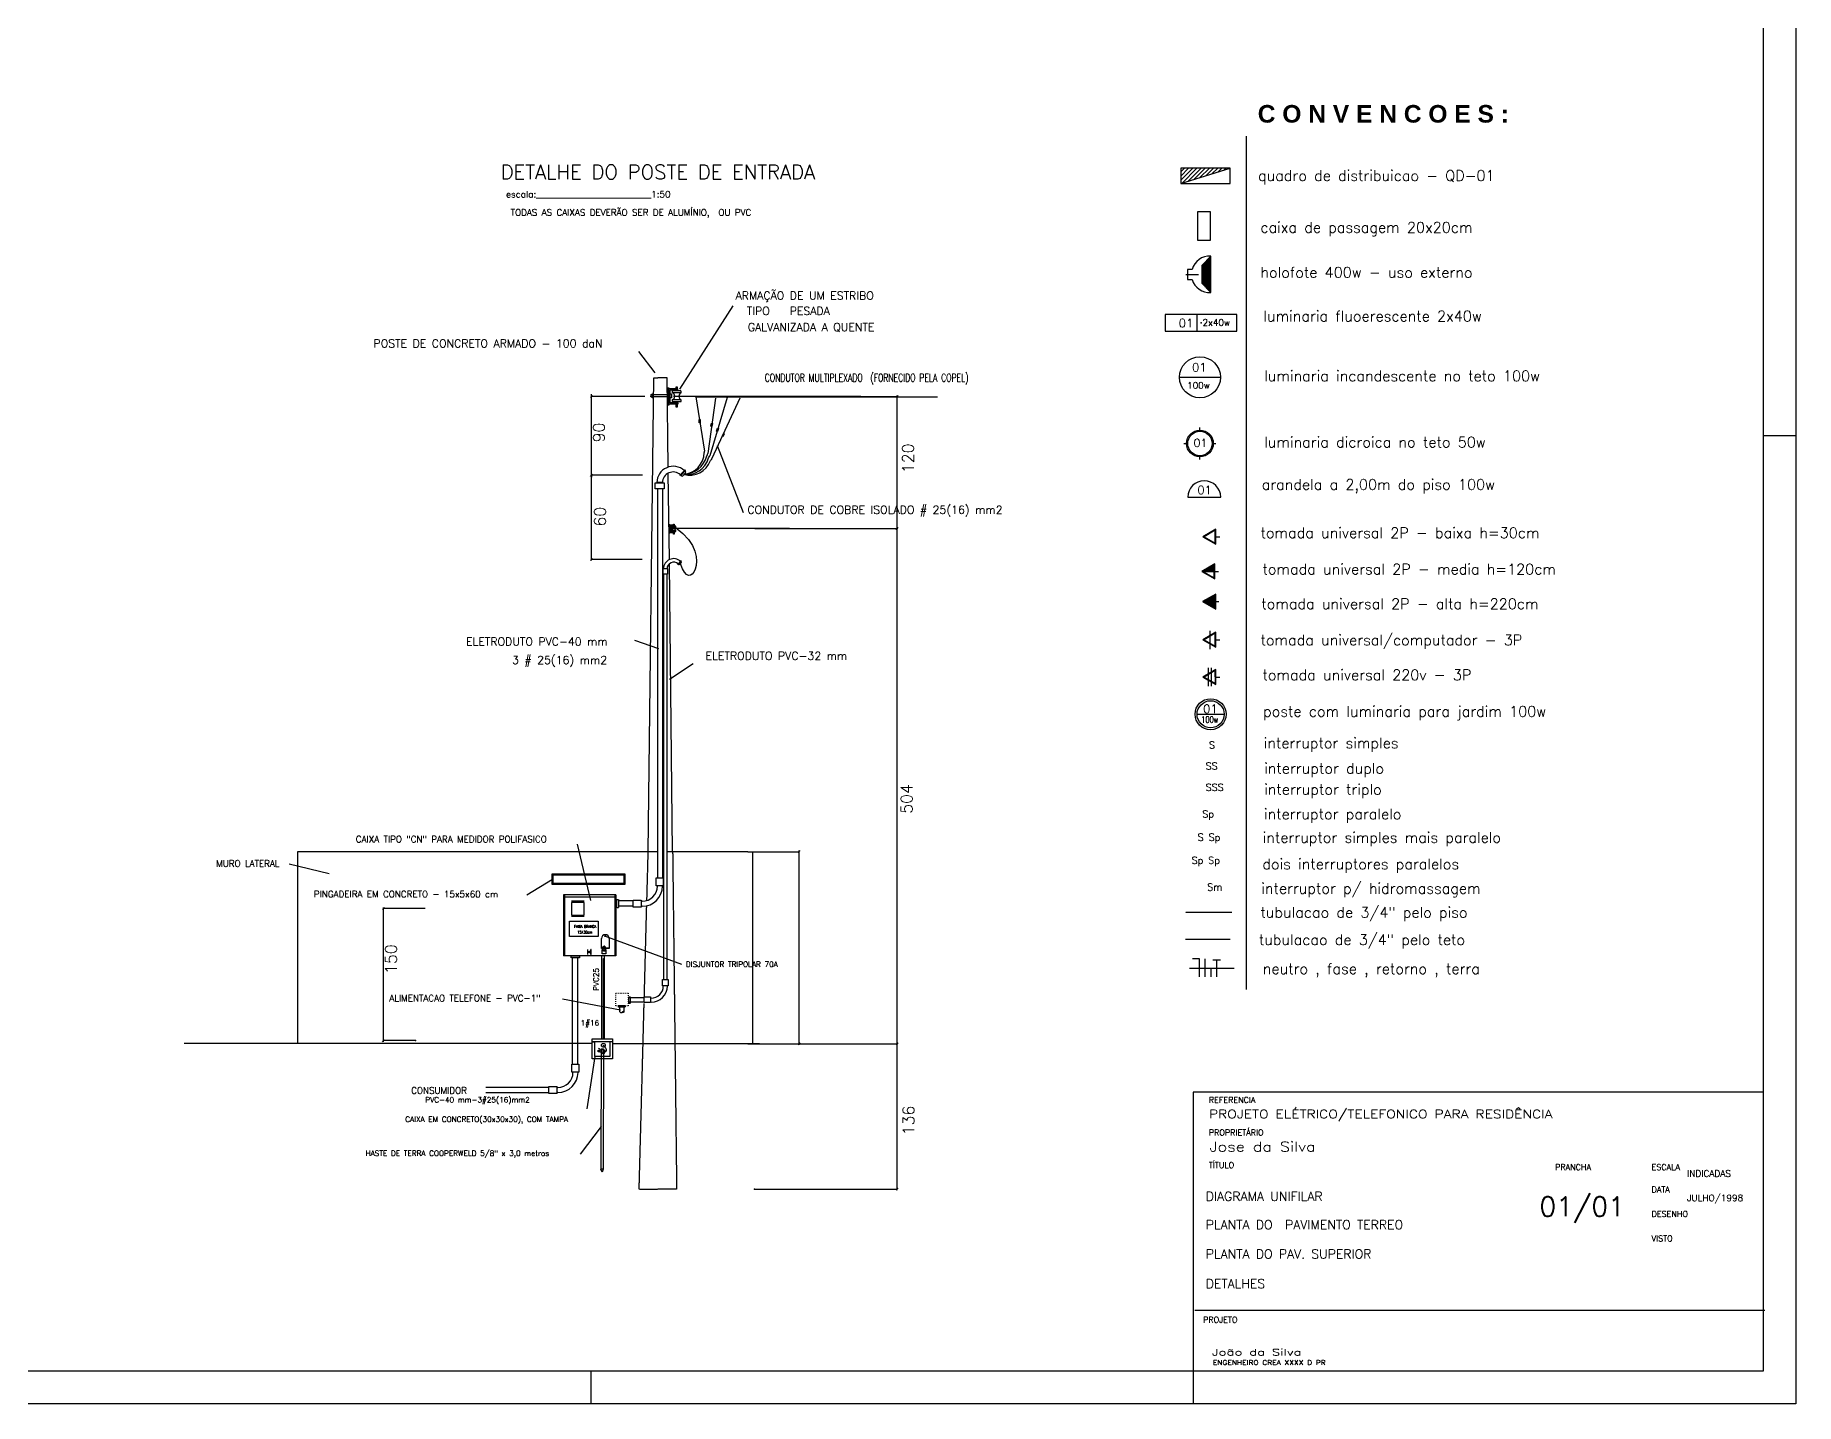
# Model space of a CAD drawing. Extents: x -435 to 5505, y -2177 to 2023.
# Drawn here: x 2802 to 5505, y -2177 to -77 of the extents above; entities that cross this region are included whole.
import ezdxf
from ezdxf.enums import TextEntityAlignment as Align

# ---------------------------------------------------------------- set-up
doc = ezdxf.new("R2010")
doc.units = 0
doc.header["$MEASUREMENT"] = 0
for name, pattern in [('HIDDEN', [0.375, 0.25, -0.125]), ('PONT', [2, 1, -1]), ('PONTIL', [3, 1, -2])]:
    doc.linetypes.add(name, pattern=pattern)
doc.layers.get('0').update_dxf_attribs({"linetype": 'CONTINUOUS'})
doc.layers.get('DEFPOINTS').update_dxf_attribs({"linetype": 'CONTINUOUS'})
for name, color, linetype in [('025', 2, 'CONTINUOUS'), ('05', 5, 'CONTINUOUS'), ('100', 6, 'CONTINUOUS'), ('COTAS', 1, 'CONTINUOUS'), ('ELETRI', 5, 'CONTINUOUS'), ('ELETRIN', 5, 'HIDDEN'), ('ELETRON', 5, 'CONTINUOUS'), ('INSTEL', 5, 'CONTINUOUS'), ('TEXTOS', 2, 'CONTINUOUS')]:
    doc.layers.add(name, color=color, linetype=linetype)
doc.styles.add('ROMANS', font='romans')
doc.styles.add('SANSSERIFBOLD', font='sasb____.pfb', dxfattribs={"height": 10})
doc.styles.get("Standard").update_dxf_attribs({"font": 'romans.shx', "height": 8})

msp = doc.modelspace()

# ---------------------------------------------------------------- linework, layer by layer
for p, q in [((4661.8, -1540.9), (4661.8, -231.3)), ((3818.6, -631), (3782.1, -631)), ((3816.3, -631.2), (3829.4, -714.6)), ((3846.4, -633.3), (3834.7, -718.4)), ((3864.2, -632.3), (3837.6, -722)), ((3883.6, -633.3), (3841, -726.1)), ((3821.2, -666.3), (3822.6, -666.3)), ((3821.2, -671.2), (3821.2, -666.3)), ((3822.6, -671.2), (3821.2, -671.2)), ((3821.4, -666.3), (3822.9, -666.3)), ((3821.4, -671.2), (3821.4, -666.3)), ((3822.9, -671.2), (3821.4, -671.2)), ((3822.6, -666.3), (3822.6, -671.2)), ((3822.9, -666.3), (3822.9, -671.2)), ((3839.3, -676.6), (3840.4, -671.9)), ((3840.4, -671.9), (3841.8, -672.2)), ((3841.8, -672.2), (3840.7, -677)), ((3840.7, -677), (3839.3, -676.6)), ((3848.1, -684.3), (3849.7, -679.7)), ((3849.5, -684.8), (3848.1, -684.3)), ((3851.1, -680.1), (3849.5, -684.8)), ((3849.7, -679.7), (3851.1, -680.1)), ((3856.5, -692.2), (3858.5, -687.8)), ((3857.8, -692.8), (3856.5, -692.2)), ((3859.8, -688.4), (3857.8, -692.8)), ((3858.5, -687.8), (3859.8, -688.4)), ((3799.5, -743.6), (3792, -751.8)), ((3792.9, -752.7), (3792, -751.8)), ((3800.4, -744.5), (3792.9, -752.7)), ((3793.6, -752), (3794.3, -752.7)), ((3800.4, -748.1), (3796.2, -752.6)), ((3800.4, -744.5), (3799.5, -743.6)), ((3799.5, -745.5), (3800.3, -746.2)), ((3754, -763.6), (3767.8, -763.6)), ((3754, -772.5), (3754, -763.6)), ((3767.8, -772.5), (3754, -772.5)), ((3766.1, -763.1), (3755.6, -763.1)), ((3757.1, -772.5), (3757.1, -1369.4)), ((3764.8, -772.5), (3764.8, -1369.4)), ((3767.8, -763.6), (3767.8, -772.5)), ((3959.8, -833.5), (3780, -833.5)), ((3784.4, -831.3), (3796, -840.9)), ((3804.7, -850.4), (3810.9, -859.5)), ((3810.9, -859.5), (3814.8, -868.2)), ((3793.4, -883.3), (3788.7, -888.4)), ((3789.3, -889), (3788.7, -888.4)), ((3794, -883.8), (3789.3, -889)), ((3789.7, -888.5), (3790.2, -888.9)), ((3793.9, -886.1), (3791.3, -888.9)), ((3795.5, -895.4), (3792.5, -887.8)), ((3794, -883.8), (3793.4, -883.3)), ((3793.4, -884.5), (3793.9, -884.9)), ((3814.8, -868.2), (3816.9, -876.3)), ((3816.8, -890.3), (3815.3, -895.8)), ((3816.9, -876.3), (3817.4, -883.7)), ((3772.5, -895.4), (3765.9, -895.4)), ((3765.9, -903.6), (3765.9, -895.4)), ((3772.5, -903.6), (3765.9, -903.6)), ((3766.4, -903.6), (3766.4, -1525.3)), ((3771.9, -903.6), (3771.9, -1525.3)), ((3772.5, -895.3), (3772.5, -903.6)), ((3798.6, -900.7), (3795.5, -895.4)), ((3801.7, -904.1), (3798.6, -900.7)), ((3804.9, -905.6), (3801.7, -904.1)), ((3807.9, -905.3), (3804.9, -905.6)), ((3810.7, -903.5), (3807.9, -905.3)), ((3813.2, -900.3), (3810.7, -903.5)), ((3815.3, -895.8), (3813.2, -900.3)), ((3655, -1404.4), (3634.3, -1318)), ((3192.1, -1347.8), (3253.1, -1362.6)), ((3204.8, -1329.4), (3204.8, -1623.7)), ((3596.4, -1372.2), (3556.6, -1396.3)), ((3595.6, -1363.2), (3707.4, -1363.2)), ((3595.6, -1379.8), (3595.6, -1363.2)), ((3597.3, -1364.8), (3705.8, -1364.8)), ((3597.3, -1378.2), (3597.3, -1364.8)), ((3705.8, -1378.2), (3597.3, -1378.2)), ((3705.8, -1364.8), (3705.8, -1378.2)), ((3707.4, -1363.2), (3707.4, -1379.8)), ((3755.3, -1369.4), (3766.1, -1369.4)), ((3755.3, -1381.9), (3755.3, -1369.4)), ((3766.1, -1369.4), (3766.1, -1381.9)), ((3707.4, -1379.8), (3595.6, -1379.8)), ((3644.9, -1405.5), (3625.3, -1405.5)), ((3719.9, -1414.7), (3719.9, -1403.9)), ((3719.9, -1403.9), (3732.4, -1403.9)), ((3732.4, -1403.9), (3732.4, -1414.7)), ((3733.9, -1405.4), (3732.4, -1405.4)), ((3766.1, -1381.9), (3755.3, -1381.9)), ((3757.1, -1381.9), (3757.1, -1382.2)), ((3764.8, -1381.9), (3764.8, -1382.2)), ((3644.9, -1407.1), (3625.3, -1407.1)), ((3625.3, -1407.1), (3625.3, -1426.7)), ((3625.3, -1426.7), (3644.9, -1426.7)), ((3625.3, -1428.4), (3644.9, -1428.4)), ((3644.9, -1426.7), (3644.9, -1407.1)), ((3732.4, -1414.7), (3719.9, -1414.7)), ((3733.9, -1413.1), (3732.4, -1413.1)), ((3794.5, -1502.3), (3676.4, -1459)), ((3650.6, -1479.7), (3650.2, -1479.7)), ((3650.2, -1486.9), (3650.2, -1479.7)), ((3650.6, -1486.9), (3650.6, -1479.7)), ((3651.9, -1484), (3653.4, -1482.1)), ((3653.6, -1482.3), (3652.2, -1484.3)), ((3655.3, -1479.7), (3654.9, -1479.7)), ((3654.9, -1486.9), (3654.9, -1479.7)), ((3655.3, -1486.9), (3655.3, -1479.7)), ((3671.3, -1477.2), (3671.3, -1462.7)), ((3671.3, -1477.2), (3672.8, -1477.2)), ((3671.3, -1477.8), (3671.3, -1477.2)), ((3672.8, -1477.2), (3671.3, -1477.2)), ((3672.8, -1477.8), (3671.3, -1477.8)), ((3672.6, -1479.8), (3678, -1479.8)), ((3672.6, -1485.9), (3672.6, -1479.8)), ((3678, -1485.9), (3672.6, -1485.9)), ((3672.8, -1479.8), (3672.8, -1477)), ((3673.9, -1479.8), (3673.9, -1477)), ((3683.2, -1477.2), (3673.9, -1477.2)), ((3683.2, -1477.8), (3673.9, -1477.8)), ((3674.2, -1477.2), (3683.2, -1477.2)), ((3676.6, -1477), (3676.6, -1477.2)), ((3676.6, -1477.9), (3676.6, -1479.8)), ((3677.7, -1477), (3677.7, -1477.2)), ((3677.7, -1477.9), (3677.7, -1479.8)), ((3678, -1479.8), (3678, -1485.9)), ((3683.2, -1462.7), (3683.2, -1477.2)), ((3683.2, -1477.2), (3683.2, -1477.8)), ((3650.6, -1486.9), (3650.2, -1486.9)), ((3655.3, -1486.9), (3654.9, -1486.9)), ((3764.8, -1525.3), (3773.5, -1525.3)), ((3764.8, -1535.3), (3764.8, -1525.3)), ((3773.5, -1535.3), (3764.8, -1535.3)), ((3766.2, -1535.3), (3766.2, -1535.5)), ((3773.5, -1525.3), (3773.5, -1535.3)), ((3700.4, -1572.5), (3611.4, -1555.7)), ((3736.7, -1561), (3736.7, -1552.3)), ((3736.7, -1552.3), (3746.7, -1552.3)), ((3746.7, -1561), (3736.7, -1561)), ((3746.7, -1552.3), (3746.7, -1561)), ((3699.3, -1575.2), (3699.1, -1575.2)), ((3700, -1575.8), (3699.3, -1575.2)), ((3700.8, -1576.1), (3700, -1575.8)), ((3700.7, -1576.1), (3701.5, -1576.3)), ((3701.5, -1576.3), (3702.3, -1576.3)), ((3702.3, -1576.3), (3703, -1575.9)), ((3703, -1575.9), (3703.8, -1575.2)), ((3703.3, -1576), (3703.2, -1575.9)), ((3704.1, -1576.1), (3703.3, -1576)), ((3703.8, -1575.2), (3704.1, -1574.5)), ((3704.1, -1574.5), (3704.9, -1573.9)), ((3704.8, -1576.1), (3704.1, -1576.1)), ((3705.6, -1575.8), (3704.8, -1576.1)), ((3704.9, -1573.9), (3705.7, -1574.3)), ((3705.9, -1575.1), (3705.6, -1575.8)), ((3705.7, -1574.3), (3705.9, -1575.1)), ((3657.3, -1620.4), (3657.3, -1616.7)), ((3657.3, -1616.7), (3688.1, -1616.7)), ((3657.3, -1620.4), (3688.1, -1620.4)), ((3657.3, -1647.1), (3657.3, -1621)), ((3657.3, -1621), (3661.1, -1621)), ((3661.1, -1643.6), (3661.1, -1621)), ((3684.4, -1621), (3684.4, -1643.6)), ((3688.1, -1621), (3684.4, -1621)), ((3688.1, -1616.7), (3688.1, -1620.4)), ((3688.1, -1621), (3688.1, -1647.1)), ((3627.6, -1646.6), (3627.6, -1646.9)), ((3635.4, -1646.6), (3635.4, -1646.9)), ((3661.1, -1643.6), (3648.8, -1723.7)), ((3688.1, -1647.1), (3657.3, -1647.1)), ((3684.4, -1643.6), (3661.1, -1643.6)), ((3666.4, -1634.1), (3667.5, -1634.1)), ((3666.4, -1636.5), (3666.4, -1634.1)), ((3667.5, -1636.5), (3666.4, -1636.5)), ((3667.5, -1634.1), (3667.5, -1636.5)), ((3675.8, -1634.1), (3668.1, -1634.1)), ((3668.1, -1636.7), (3668.1, -1634.1)), ((3668.1, -1636.7), (3675.8, -1636.7)), ((3670.8, -1631.7), (3670.4, -1816.3)), ((3670.8, -1631.7), (3674.5, -1631.7)), ((3674.5, -1631.7), (3674.1, -1816.3)), ((3675.8, -1634.1), (3675.8, -1636.7)), ((3625.8, -1655.2), (3636.6, -1655.2)), ((3625.8, -1667.7), (3625.8, -1655.2)), ((3636.6, -1667.7), (3625.8, -1667.7)), ((3636.6, -1655.2), (3636.6, -1667.7)), ((3590.4, -1689.7), (3602.9, -1689.7)), ((3590.4, -1700.5), (3590.4, -1689.7)), ((3602.9, -1700.5), (3590.4, -1700.5)), ((3602.9, -1689.7), (3602.9, -1700.5)), ((3604.4, -1691.2), (3602.9, -1691.2)), ((3604.4, -1699), (3602.9, -1699)), ((3639, -1793.5), (3671.5, -1751.2)), ((3674.1, -1816.3), (3670.4, -1816.3)), ((3672.2, -1821.1), (3670.4, -1816.3)), ((3674.1, -1816.3), (3672.2, -1821.1))]:
    msp.add_line(p, q)
at = {"linetype": 'CONTINUOUS'}
for p, q in [((3791.4, -619.5), (3873.7, -491.8)), ((3753.9, -594.5), (3728.5, -562)), ((3743.1, -1329.4), (3751.6, -602.1)), ((3751.6, -602.1), (3758, -602.1)), ((3772.1, -602.1), (3758, -602.1)), ((3773.7, -739.2), (3772.1, -602.1)), ((3773, -644.1), (3773, -617.6)), ((3773, -617.6), (3774.8, -617.6)), ((3774.8, -617.6), (3774.8, -644.1)), ((3774.8, -619), (3774.8, -642.3)), ((3788.7, -619), (3774.8, -619)), ((3776.7, -640.4), (3776.7, -620.9)), ((3776.7, -620.9), (3788.7, -620.9)), ((3786.1, -616), (3787.6, -616)), ((3786.1, -619), (3786.1, -616)), ((3786.1, -622.4), (3786.1, -620.9)), ((3787.6, -616), (3787.6, -619)), ((3787.6, -620.9), (3787.6, -622.4)), ((3788.7, -620.9), (3788.7, -619)), ((3749.1, -627), (3750.8, -627)), ((3749.1, -633.1), (3749.1, -627)), ((3750.8, -633.1), (3749.1, -633.1)), ((3750.8, -627), (3750.8, -633.1)), ((3774.8, -644.1), (3773, -644.1)), ((3774.8, -642.3), (3789.1, -642.3)), ((3789.1, -640.4), (3776.7, -640.4)), ((3776.9, -627), (3778.6, -627)), ((3776.9, -633.1), (3776.9, -627)), ((3778.6, -633.1), (3776.9, -633.1)), ((3778.6, -627), (3778.6, -633.1)), ((3780.1, -622.4), (3780.1, -625)), ((3793.2, -622.4), (3780.1, -622.4)), ((3780.1, -625), (3793.6, -625)), ((3780.1, -635.9), (3780.1, -638.5)), ((3793.2, -635.9), (3780.1, -635.9)), ((3780.1, -638.5), (3793.6, -638.5)), ((3786.1, -640.4), (3786.1, -638.5)), ((3786.1, -647.2), (3786.1, -642.3)), ((3787.6, -647.2), (3786.1, -647.2)), ((3787.6, -638.5), (3787.6, -640.4)), ((3787.6, -642.3), (3787.6, -647.2)), ((3789.1, -642.3), (3789.1, -640.4)), ((3793.6, -625), (3793.6, -622.4)), ((3793.6, -638.5), (3793.6, -635.9)), ((3889.4, -809.3), (3849.7, -706.6)), ((3775.9, -881), (3773.8, -748.6)), ((3775.4, -827.4), (3776.3, -827.4)), ((3775.4, -840.6), (3775.4, -827.4)), ((3776.3, -827.4), (3776.3, -840.6)), ((3776.3, -828.1), (3776.3, -839.7)), ((3783.3, -828.1), (3776.3, -828.1)), ((3777.3, -829), (3783.3, -829)), ((3777.3, -838.8), (3777.3, -829)), ((3777.4, -832.1), (3778.2, -832.1)), ((3777.4, -835.1), (3777.4, -832.1)), ((3778.2, -835.1), (3777.4, -835.1)), ((3778.2, -832.1), (3778.2, -835.1)), ((3779, -829.8), (3779, -831.1)), ((3785.5, -829.8), (3779, -829.8)), ((3779, -831.1), (3785.7, -831.1)), ((3779, -836.5), (3779, -837.8)), ((3785.5, -836.5), (3779, -836.5)), ((3779, -837.8), (3785.7, -837.8)), ((3782, -826.6), (3782.7, -826.6)), ((3782, -828.1), (3782, -826.6)), ((3782, -829.8), (3782, -829)), ((3782, -838.8), (3782, -837.8)), ((3782.7, -826.6), (3782.7, -828.1)), ((3782.7, -829), (3782.7, -829.8)), ((3782.7, -837.8), (3782.7, -838.8)), ((3783.3, -829), (3783.3, -828.1)), ((3785.7, -831.1), (3785.7, -829.8)), ((3785.7, -837.8), (3785.7, -836.5)), ((3776.3, -840.6), (3775.4, -840.6)), ((3776.3, -839.7), (3783.5, -839.7)), ((3783.5, -838.8), (3777.3, -838.8)), ((3782, -842.2), (3782, -839.7)), ((3782.7, -842.2), (3782, -842.2)), ((3782.7, -839.7), (3782.7, -842.2)), ((3783.5, -839.7), (3783.5, -838.8)), ((3796, -840.9), (3804.7, -850.4)), ((3780.6, -1329.4), (3776, -887.3)), ((3817.4, -883.7), (3816.8, -890.3)), ((3722, -1004.7), (3758.9, -1017.8)), ((3812.1, -1040.9), (3775.6, -1065.3)), ((3757.1, -1329.4), (3204.8, -1329.4)), ((3766.4, -1329.4), (3764.8, -1329.4)), ((3896.2, -1329.4), (3771.9, -1329.4)), ((3903.7, -1623.9), (3903.7, -1329.1)), ((3693.4, -1395.8), (3613.2, -1395.8)), ((3613.2, -1395.8), (3613.2, -1489.2)), ((3693.4, -1399.1), (3613.2, -1399.1)), ((3614.8, -1395.8), (3614.8, -1489.2)), ((3691.8, -1395.8), (3691.8, -1489.2)), ((3693.4, -1395.8), (3693.4, -1489.2)), ((3693.4, -1489.2), (3613.2, -1489.2)), ((3657.3, -1623.9), (3030.7, -1623.9)), ((3914.1, -1624.2), (3688.1, -1624.2))]:
    msp.add_line(p, q, dxfattribs=at)
at = {"linetype": 'HIDDEN'}
for p, q in [((3773.1, -628.3), (3746.5, -628.3)), ((3773.1, -631.6), (3746.5, -631.6)), ((3741.1, -1404.2), (3743.1, -1329.4)), ((3780.6, -1329.4), (3784.1, -1624.2)), ((3695, -1402.6), (3697.7, -1402.6)), ((3695, -1415.3), (3695, -1402.6)), ((3697.7, -1402.6), (3697.7, -1415.3)), ((3719.2, -1404.8), (3697.7, -1404.8)), ((3697.7, -1415.3), (3695, -1415.3)), ((3719.2, -1413.1), (3697.7, -1413.1)), ((3737, -1557.6), (3740.8, -1412.3)), ((3624.7, -1492.1), (3624.7, -1489.3)), ((3624.7, -1489.3), (3637.4, -1489.3)), ((3637.4, -1492.1), (3624.7, -1492.1)), ((3626.9, -1655.2), (3626.9, -1492.1)), ((3635.2, -1655.2), (3635.2, -1492.1)), ((3637.4, -1489.3), (3637.4, -1492.1)), ((3671.7, -1616.3), (3671.7, -1490.4)), ((3673.9, -1492.7), (3673.9, -1615.8)), ((3675.8, -1616.3), (3675.8, -1490.4)), ((3697.4, -1565.5), (3707.5, -1565.5)), ((3697.4, -1567.7), (3697.4, -1565.5)), ((3707.5, -1567.7), (3697.4, -1567.7)), ((3699.1, -1565.4), (3699.1, -1575.2)), ((3705.7, -1565.4), (3705.7, -1575.5)), ((3707.5, -1565.5), (3707.5, -1567.7)), ((3735.7, -1553.7), (3712.5, -1553.7)), ((3735.7, -1560.3), (3712.5, -1560.3)), ((3713.2, -1562.1), (3713.2, -1551.9)), ((3713.2, -1551.9), (3715.4, -1551.9)), ((3715.4, -1562.1), (3713.2, -1562.1)), ((3715.4, -1551.9), (3715.4, -1562.1)), ((3735.2, -1624.2), (3736.8, -1562.4)), ((3666.6, -1630.8), (3667.9, -1631.6)), ((3667.9, -1631.6), (3668.8, -1632.4)), ((3668.8, -1632.4), (3669.5, -1633.2)), ((3669.5, -1633.2), (3670, -1634)), ((3670, -1634), (3670.3, -1634.8)), ((3670.3, -1634.8), (3670.6, -1635.6)), ((3670.6, -1635.6), (3670.8, -1636.3)), ((3670.8, -1636.3), (3671.1, -1636.9)), ((3671.1, -1636.9), (3671.3, -1637.5)), ((3671.3, -1637.5), (3671.7, -1638)), ((3671.7, -1638), (3672, -1638.4)), ((3672, -1638.4), (3672.5, -1638.7)), ((3672.5, -1638.7), (3673, -1638.9)), ((3673, -1638.9), (3673.5, -1639)), ((3673.5, -1639), (3674, -1639)), ((3674, -1639), (3674.6, -1638.9)), ((3675.6, -1627.8), (3674.2, -1626.5)), ((3674.6, -1638.9), (3675.2, -1638.7)), ((3675.2, -1638.7), (3675.9, -1638.4)), ((3676.7, -1629.1), (3675.6, -1627.8)), ((3675.9, -1638.4), (3676.5, -1638)), ((3676.5, -1638), (3677.1, -1637.5)), ((3677.6, -1630.3), (3676.7, -1629.1)), ((3677.1, -1637.5), (3677.6, -1636.9)), ((3678.3, -1631.3), (3677.6, -1630.3)), ((3677.6, -1636.9), (3678.1, -1636.3)), ((3678.1, -1636.3), (3678.5, -1635.6)), ((3678.7, -1632.3), (3678.3, -1631.3)), ((3678.5, -1635.6), (3678.8, -1634.8)), ((3678.9, -1633.2), (3678.7, -1632.3)), ((3678.8, -1634.8), (3678.9, -1634.1)), ((3678.9, -1634.1), (3678.9, -1633.2)), ((3729.2, -1847), (3735.2, -1624.2)), ((3784.1, -1624.2), (3786.7, -1847)), ((3589.8, -1691.3), (3493.9, -1691.3)), ((3589.8, -1699.6), (3493.9, -1699.6)), ((3729.2, -1847), (3758, -1847)), ((3786.7, -1847), (3758, -1847))]:
    msp.add_line(p, q, dxfattribs=at)
at = {"linetype": 'PONT'}
msp.add_line((3746.5, -628.3), (3746.5, -631.6), dxfattribs=at)
at = {"color": 0, "linetype": 'BYBLOCK'}
for p, q in [((3896.2, -1329.4), (3974.9, -1329.4)), ((3973.3, -1331), (3976.6, -1327.7)), ((3974.9, -1625.8), (3974.9, -1327.7)), ((3335.1, -1418.2), (3338.4, -1414.9)), ((3896.2, -1624.2), (3974.9, -1624.2)), ((3973.3, -1625.8), (3976.6, -1622.6))]:
    msp.add_line(p, q, dxfattribs=at)
msp.add_lwpolyline([(3622.1, -1459.7), (3622.1, -1435.9), (3666.4, -1435.9), (3666.4, -1459.7)], close=True)
for centre, radius in [((3677.2, -1459), 0.665), ((3652.8, -1483.2), 1.22), ((3674.3, -1626.4), 2.95)]:
    msp.add_circle(centre, radius)
at = {"linetype": 'CONTINUOUS'}
for centre, radius, start, end in [((3777.6, -630.5), 6.13, 294.1902, 65.8098), ((3796.4, -630.5), 6.13, 116.626, 243.374), ((3777.7, -833.8), 3.06, 294.1902, 65.8098), ((3787.1, -833.8), 3.06, 116.626, 243.374)]:
    msp.add_arc(centre, radius, start, end, dxfattribs=at)
for centre, radius, start, end in [((3796.5, -713), 37.5, 271.1045, 346.0303), ((3802.4, -716.3), 34.4, 261.6573, 344.9746), ((3795, -716.3), 34, 274.255, 358.6987), ((3807, -718.1), 33.5, 253.5194, 340.6815), ((3821.2, -714.5), 8.19, 341.3767, 359.2714), ((3826.7, -716.7), 8.19, 319.1969, 347.5155), ((3829.8, -719.4), 8.19, 315.316, 341.4912), ((3833.6, -722.7), 8.19, 308.0653, 335.645), ((3781.5, -763.1), 25.1, 47.287, 180), ((3781.5, -763.1), 16.4, 47.287, 180), ((3795.2, -751.7), 1.31, 227.287, 317.287), ((3799.4, -747.2), 1.31, 317.287, 47.287), ((3782.2, -895.4), 15.7, 47.287, 180), ((3782.2, -895.4), 10.2, 47.287, 180), ((3790.7, -888.3), 0.819, 227.287, 317.287), ((3793.3, -885.5), 0.819, 317.287, 47.287), ((3733.9, -1382.2), 31, 270, 0), ((3733.9, -1382.2), 23.2, 270, 0), ((3677.3, -1462.7), 5.98, 0, 180), ((3675.3, -1477), 2.41, 0, 180), ((3675.3, -1477), 1.32, 0, 180), ((3747.7, -1535.5), 18.6, 270, 0), ((3747.7, -1535.5), 24.8, 270, 0), ((3604.4, -1668), 23.2, 270, 0), ((3604.4, -1668), 31, 270, 0)]:
    msp.add_arc(centre, radius, start, end)
at = {"layer": '025'}
msp.add_line((4580, -2126.5), (4580, -2176.5), dxfattribs=at)
at = {"layer": '100', "color": 2}
for p, q in [((5505, 2023.5), (5505, -2176.5)), ((5505, -691.5), (5455, -691.5)), ((5457.5, -2033.6), (4582.5, -2033.6)), ((3655, -2126.5), (3655, -2176.5)), ((5505, -2176.5), (-435, -2176.5))]:
    msp.add_line(p, q, dxfattribs=at)
at = {"layer": '100'}
for p, q in [((5455, 1973.5), (5455, -2126.5)), ((5455, -1698.4), (4580, -1698.4)), ((4580, -1698.4), (4580, -2126.5)), ((5455, -2126.5), (-310, -2126.5))]:
    msp.add_line(p, q, dxfattribs=at)
at = {"layer": 'COTAS'}
for p, q in [((3654.3, -632.4), (3657.6, -629.1)), ((3655.9, -632.4), (3655.9, -627.4)), ((3737.9, -630.7), (3655.9, -630.7)), ((3655.9, -751.8), (3655.9, -630.7)), ((4069.5, -631), (3817.4, -631)), ((3909.9, -631), (4125.3, -631)), ((4123.7, -632.6), (4127, -629.3)), ((4125.3, -835.1), (4125.3, -629.3)), ((3654.3, -753.3), (3657.6, -750)), ((3654.3, -753.4), (3657.6, -750.2)), ((3655.9, -750), (3655.9, -754.9)), ((3655.9, -882.7), (3655.9, -750.2)), ((3734.2, -751.7), (3655.9, -751.7)), ((3730.1, -751.8), (3655.9, -751.8)), ((3906.7, -833.5), (4125.3, -833.5)), ((4020.1, -833.6), (4125.3, -833.6)), ((4123.7, -835.1), (4127, -831.9)), ((4123.7, -835.3), (4127, -832)), ((4125.3, -1625.8), (4125.3, -832)), ((3654.3, -882.7), (3657.6, -879.4)), ((3733.8, -881), (3655.9, -881)), ((3336.7, -1620.9), (3336.7, -1414.9)), ((3400.6, -1416.5), (3336.7, -1416.5)), ((3335.1, -1620.9), (3338.4, -1617.7)), ((3385.6, -1619.3), (3336.7, -1619.3)), ((3903.7, -1624.2), (4125.3, -1624.2)), ((4015.9, -1624.2), (4125.3, -1624.2)), ((4123.7, -1625.8), (4127, -1622.6)), ((4123.7, -1625.8), (4127, -1622.6)), ((4125.3, -1848.6), (4125.3, -1622.6)), ((3906.4, -1847), (4125.3, -1847)), ((4123.7, -1848.6), (4127, -1845.3))]:
    msp.add_line(p, q, dxfattribs=at)
for p in [(3655.9, -630.7), (4125.3, -631), (3655.9, -751.8), (4125.3, -833.6), (3385.6, -1619.3), (4125.3, -1624.2), (3906.4, -1847)]:
    msp.add_point(p, dxfattribs=at)
at = {"layer": 'DEFPOINTS', "color": 0, "linetype": 'BYBLOCK'}
for p in [(3737.9, -630.7), (3909.9, -631), (3730.1, -751.8), (3734.2, -751.7), (3906.7, -833.5), (4020.1, -833.6), (3733.8, -881), (3896.2, -1329.4), (3974.9, -1329.4), (3336.7, -1416.5), (3612.9, -1416.5), (3896.2, -1624.2), (3903.7, -1624.2)]:
    msp.add_point(p, dxfattribs=at)
at = {"layer": 'ELETRI'}
msp.add_line((3816.2, -631.4), (4187, -631.4), dxfattribs=at)
at = {"layer": 'ELETRIN'}
msp.add_line((4567.9, -1422.3), (4639, -1422.3), dxfattribs=at)
at = {"layer": 'ELETRON', "linetype": 'CONTINUOUS'}
for p, q in [((4636.4, -280.4), (4560.6, -280.4)), ((4560.6, -280.4), (4560.6, -304.3)), ((4560.6, -286.3), (4566.5, -280.4)), ((4560.6, -292.6), (4572.8, -280.4)), ((4560.6, -299), (4579.2, -280.4)), ((4560.6, -304.3), (4636.4, -280.4)), ((4562.1, -303.8), (4585.6, -280.4)), ((4571.4, -300.9), (4591.9, -280.4)), ((4580.7, -297.9), (4598.3, -280.4)), ((4590, -295), (4604.7, -280.4)), ((4599.3, -292.1), (4611, -280.4)), ((4608.6, -289.1), (4617.4, -280.4)), ((4617.9, -286.2), (4623.7, -280.4)), ((4627.2, -283.3), (4630.1, -280.4)), ((4636.4, -304.3), (4636.4, -280.4)), ((4560.6, -304.3), (4636.4, -304.3)), ((4606.5, -347.6), (4586.5, -347.6)), ((4586.5, -347.6), (4586.5, -390.9)), ((4606.5, -390.9), (4606.5, -347.6)), ((4586.5, -390.9), (4606.5, -390.9)), ((4606.8, -415.6), (4593.4, -429.5)), ((4593.4, -457.4), (4593.4, -429.5)), ((4593.4, -430.3), (4606.8, -430.3)), ((4593.4, -431.2), (4606.8, -431.2)), ((4593.4, -432), (4606.8, -432)), ((4593.5, -429.4), (4606.8, -429.4)), ((4594.4, -428.5), (4606.8, -428.5)), ((4595.2, -427.6), (4606.8, -427.6)), ((4596.1, -426.8), (4606.8, -426.8)), ((4596.9, -425.9), (4606.8, -425.9)), ((4597.7, -425), (4606.8, -425)), ((4598.6, -424.1), (4606.8, -424.1)), ((4599.4, -423.3), (4606.8, -423.3)), ((4600.3, -422.4), (4606.8, -422.4)), ((4601.1, -421.5), (4606.8, -421.5)), ((4601.9, -420.6), (4606.8, -420.6)), ((4602.8, -419.7), (4606.8, -419.7)), ((4603.6, -418.9), (4606.8, -418.9)), ((4604.5, -418), (4606.8, -418)), ((4605.3, -417.1), (4606.8, -417.1)), ((4606.1, -416.2), (4606.8, -416.2)), ((4606.8, -471.3), (4606.8, -415.6)), ((4568.4, -443.8), (4587.9, -443.8)), ((4571.1, -436.2), (4571.1, -451.3)), ((4578.1, -436.2), (4571.1, -436.2)), ((4571.1, -451.3), (4578.2, -451.3)), ((4593.4, -432.9), (4606.8, -432.9)), ((4593.4, -433.8), (4606.8, -433.8)), ((4593.4, -434.7), (4606.8, -434.7)), ((4593.4, -435.5), (4606.8, -435.5)), ((4593.4, -436.4), (4606.8, -436.4)), ((4593.4, -437.3), (4606.8, -437.3)), ((4593.4, -438.2), (4606.8, -438.2)), ((4593.4, -439.1), (4606.8, -439.1)), ((4593.4, -439.9), (4606.8, -439.9)), ((4593.4, -440.8), (4606.8, -440.8)), ((4593.4, -441.7), (4606.8, -441.7)), ((4593.4, -442.6), (4606.8, -442.6)), ((4593.4, -443.4), (4606.8, -443.4)), ((4593.4, -444.3), (4606.8, -444.3)), ((4593.4, -445.2), (4606.8, -445.2)), ((4593.4, -446.1), (4606.8, -446.1)), ((4593.4, -447), (4606.8, -447)), ((4593.4, -447.8), (4606.8, -447.8)), ((4593.4, -448.7), (4606.8, -448.7)), ((4593.4, -449.6), (4606.8, -449.6)), ((4593.4, -450.5), (4606.8, -450.5)), ((4593.4, -451.3), (4606.8, -451.3)), ((4593.4, -452.2), (4606.8, -452.2)), ((4593.4, -453.1), (4606.8, -453.1)), ((4593.4, -454), (4606.8, -454)), ((4593.4, -454.8), (4606.8, -454.8)), ((4593.4, -455.7), (4606.8, -455.7)), ((4593.4, -456.6), (4606.8, -456.6)), ((4593.4, -457.4), (4606.8, -471.3)), ((4593.6, -457.5), (4606.8, -457.5)), ((4594.4, -458.4), (4606.8, -458.4)), ((4595.2, -459.2), (4606.8, -459.2)), ((4596.1, -460.1), (4606.8, -460.1)), ((4596.9, -461), (4606.8, -461)), ((4597.8, -461.9), (4606.8, -461.9)), ((4598.6, -462.7), (4606.8, -462.7)), ((4599.4, -463.6), (4606.8, -463.6)), ((4600.3, -464.5), (4606.8, -464.5)), ((4601.1, -465.4), (4606.8, -465.4)), ((4602, -466.3), (4606.8, -466.3)), ((4602.8, -467.1), (4606.8, -467.1)), ((4603.6, -468), (4606.8, -468)), ((4604.5, -468.9), (4606.8, -468.9)), ((4605.3, -469.8), (4606.8, -469.8)), ((4606.2, -470.6), (4606.8, -470.6)), ((4536.7, -505.2), (4536.7, -530.4)), ((4647, -505.2), (4536.7, -505.2)), ((4586.1, -530.4), (4586.1, -505.2)), ((4647, -530.4), (4647, -505.2)), ((4536.7, -530.4), (4647, -530.4)), ((4558.6, -601.4), (4621.6, -601.4)), ((4590.1, -684.2), (4590.1, -678.3)), ((4565.5, -703), (4571.4, -703)), ((4590.1, -727.6), (4590.1, -721.7)), ((4608.9, -703), (4614.8, -703)), ((4571.6, -785.5), (4622, -785.5)), ((4614.5, -834.5), (4594.6, -846.1)), ((4613.6, -836), (4596.4, -846.1)), ((4613.7, -856), (4613.6, -836)), ((4614.6, -857.6), (4614.5, -834.5)), ((4594.6, -846.1), (4614.6, -857.6)), ((4596.4, -846.1), (4613.7, -856)), ((4613.7, -846.1), (4620.5, -846.1)), ((4613, -887.6), (4593, -899.2)), ((4612.1, -889.1), (4594.8, -899.2)), ((4608, -891.5), (4612.1, -891.5)), ((4609, -890.9), (4612.1, -890.9)), ((4610, -890.4), (4612.1, -890.4)), ((4610.9, -889.8), (4612.1, -889.8)), ((4611.9, -889.2), (4612.1, -889.2)), ((4612.2, -909.1), (4612.1, -889.1)), ((4613.1, -910.7), (4613, -887.6)), ((4593, -899.2), (4613.1, -910.7)), ((4594.8, -899.2), (4612.2, -909.1)), ((4594.8, -899.2), (4618.9, -899.2)), ((4595.5, -898.8), (4612.1, -898.8)), ((4596.4, -898.2), (4612.1, -898.2)), ((4597.4, -897.7), (4612.1, -897.7)), ((4598.4, -897.1), (4612.1, -897.1)), ((4599.3, -896.5), (4612.1, -896.5)), ((4600.3, -896), (4612.1, -896)), ((4601.3, -895.4), (4612.1, -895.4)), ((4602.2, -894.9), (4612.1, -894.9)), ((4603.2, -894.3), (4612.1, -894.3)), ((4604.2, -893.7), (4612.1, -893.7)), ((4605.1, -893.2), (4612.1, -893.2)), ((4606.1, -892.6), (4612.1, -892.6)), ((4607.1, -892), (4612.1, -892)), ((4614.3, -934.1), (4594.3, -945.7)), ((4594.3, -945.7), (4614.4, -957.1)), ((4613.4, -935.6), (4596.1, -945.7)), ((4596.1, -945.7), (4613.5, -955.6)), ((4596.1, -945.7), (4619.3, -945.7)), ((4596.4, -945.5), (4613.4, -945.5)), ((4596.8, -946), (4613.4, -946)), ((4597.4, -944.9), (4613.4, -944.9)), ((4598.4, -944.4), (4613.4, -944.4)), ((4599.3, -943.8), (4613.4, -943.8)), ((4600.3, -943.2), (4613.4, -943.2)), ((4601.3, -942.7), (4613.4, -942.7)), ((4602.2, -942.1), (4613.4, -942.1)), ((4603.2, -941.5), (4613.4, -941.5)), ((4604.2, -941), (4613.4, -941)), ((4605.1, -940.4), (4613.4, -940.4)), ((4606.1, -939.9), (4613.4, -939.9)), ((4607.1, -939.3), (4613.4, -939.3)), ((4608, -938.7), (4613.4, -938.7)), ((4609, -938.2), (4613.4, -938.2)), ((4610, -937.6), (4613.4, -937.6)), ((4610.9, -937), (4613.4, -937)), ((4611.9, -936.5), (4613.4, -936.5)), ((4612.9, -935.9), (4613.4, -935.9)), ((4613.5, -955.6), (4613.4, -935.6)), ((4614.4, -957.1), (4614.3, -934.1)), ((4597.7, -946.6), (4613.4, -946.6)), ((4598.7, -947.2), (4613.4, -947.2)), ((4599.7, -947.7), (4613.4, -947.7)), ((4600.7, -948.3), (4613.4, -948.3)), ((4601.7, -948.9), (4613.4, -948.9)), ((4602.7, -949.4), (4613.4, -949.4)), ((4603.6, -950), (4613.4, -950)), ((4604.6, -950.5), (4613.4, -950.5)), ((4605.6, -951.1), (4613.4, -951.1)), ((4606.6, -951.7), (4613.4, -951.7)), ((4607.6, -952.2), (4613.4, -952.2)), ((4608.6, -952.8), (4613.4, -952.8)), ((4609.5, -953.4), (4613.4, -953.4)), ((4610.5, -953.9), (4613.4, -953.9)), ((4611.5, -954.5), (4613.4, -954.5)), ((4612.5, -955), (4613.5, -955)), ((4614.5, -992.6), (4594.6, -1004.3)), ((4613.6, -994.2), (4596.4, -1004.3)), ((4605.8, -1018.4), (4605.8, -990.5)), ((4613.7, -1014.2), (4613.6, -994.2)), ((4614.6, -1015.7), (4614.5, -992.6)), ((4594.6, -1004.3), (4614.6, -1015.7)), ((4596.4, -1004.3), (4613.7, -1014.2)), ((4613.7, -1004.3), (4620.5, -1004.3)), ((4614.6, -1049.9), (4594.7, -1061.5)), ((4613.7, -1051.4), (4596.5, -1061.5)), ((4603.5, -1075.2), (4603.5, -1047.4)), ((4608, -1075.2), (4608, -1047.4)), ((4613.8, -1071.4), (4613.7, -1051.4)), ((4614.7, -1073), (4614.6, -1049.9)), ((4594.7, -1061.5), (4614.7, -1073)), ((4596.5, -1061.5), (4613.8, -1071.4)), ((4613.8, -1061.5), (4620.6, -1061.5)), ((4585.7, -1118.5), (4627.3, -1118.5)), ((4574.3, -1508.3), (4642.8, -1508.3)), ((4589.4, -1493.7), (4578.8, -1493.7)), ((4589.4, -1521.5), (4589.4, -1493.7)), ((4598.4, -1521.5), (4598.4, -1493.7)), ((4607.4, -1521.5), (4607.4, -1508.3)), ((4621.7, -1495.9), (4610.2, -1495.9)), ((4615.9, -1521.4), (4615.9, -1495.9))]:
    msp.add_line(p, q, dxfattribs=at)
at = {"layer": 'ELETRON'}
msp.add_line((4568.2, -1463.6), (4636.7, -1463.6), dxfattribs=at)
at = {"layer": 'ELETRON', "linetype": 'CONTINUOUS'}
for centre, radius in [((4590.1, -601.4), 31.5), ((4590.1, -703), 20.6), ((4590.1, -703), 18.7), ((4606.5, -1118.5), 23.8), ((4606.5, -1118.5), 20.8)]:
    msp.add_circle(centre, radius, dxfattribs=at)
for centre, radius, start, end in [((4605, -443.4), 27.9, 86.3822, 164.9485), ((4605, -443.4), 27.9, 196.4728, 273.6178), ((4596.8, -785.5), 25.2, 0, 180)]:
    msp.add_arc(centre, radius, start, end, dxfattribs=at)
msp.add_point((4591.8, -517.8), dxfattribs=at)
at = {"layer": 'INSTEL', "linetype": 'PONTIL'}
for p, q in [((3693.3, -1565.9), (3693.3, -1546.7)), ((3693.3, -1546.7), (3712.5, -1546.7)), ((3712.5, -1565.9), (3693.3, -1565.9)), ((3712.5, -1546.7), (3712.5, -1565.9))]:
    msp.add_line(p, q, dxfattribs=at)

# ---------------------------------------------------------------- texts
at = {"color": 4}
for s, height, style, p in [('C O N V E N C O E S :', 27, 'SANSSERIFBOLD', (4678.9, -210.6)), ('DETALHE DO POSTE DE ENTRADA', 22, 'ROMANS', (3516.5, -297.4))]:
    msp.add_text(s, height=height, dxfattribs=dict(at, style=style)).set_placement(p)
at = {"style": 'ROMANS'}
for s, height, p in [('quadro de distribuicao - QD-01', 16.2, (4679.4, -300)), ('escala:__________________________1:50', 9.9, (3524.9, -325.5)), ('caixa de passagem 20x20cm', 16.2, (4683, -379.5)), ('holofote 400w - uso externo', 16.2, (4683, -448.4)), ('luminaria fluoerescente 2x40w', 16.2, (4687.6, -515.6)), ('luminaria incandescente no teto 100w', 16.2, (4688.8, -607.4)), ('luminaria dicroica no teto 50w', 16.2, (4688.8, -709)), ('arandela a 2,00m do piso 100w', 16.2, (4685, -774.1)), ('tomada universal 2P - baixa h=30cm', 16.2, (4683.1, -848.2)), ('tomada universal 2P - media h=120cm', 16.2, (4686.1, -904)), ('tomada universal 2P - alta h=220cm', 16.2, (4684.4, -957.1)), ('tomada universal/computador - 3P', 16.2, (4683.1, -1012.6)), ('tomada universal 220v - 3P', 16.2, (4686.1, -1066.2)), ('poste com luminaria para jardim 100w', 16.2, (4687.2, -1122.2)), ('interruptor simples', 16.2, (4688.1, -1170.7)), ('interruptor duplo', 16.2, (4688.8, -1209.5)), ('interruptor triplo', 16.2, (4688.8, -1241.8)), ('interruptor paralelo', 16.2, (4688.4, -1279.6)), ('interruptor simples mais paralelo', 16.2, (4686.5, -1315.7)), ('dois interruptores paralelos', 16.2, (4686, -1356.4)), ('interruptor p/ hidromassagem', 16.2, (4684.3, -1393.8)), ('tubulacao de 3/4" pelo piso', 16.2, (4683, -1430.5)), ('tubulacao de 3/4" pelo teto', 16.2, (4680.6, -1472.4)), ('neutro , fase , retorno , terra', 16.2, (4686.7, -1517.1))]:
    msp.add_text(s, height=height, dxfattribs=at).set_placement(p)
msp.add_text('PAPAIZ', height=0.901).set_placement((3673, -1482.1))
at = {"color": 8, "style": 'ROMANS'}
msp.add_text('01/01', height=30, dxfattribs=at).set_placement((5111.4, -1888.9))
at = {"layer": '05', "style": 'ROMANS', "width": 1.5}
msp.add_text('João da Silva', height=10, dxfattribs=at).set_placement((4608.5, -2102.5))
at = {"layer": '100', "color": 2, "style": 'ROMANS'}
for s, p in [('REFERENCIA', (4603.7, -1714.8)), ('PROPRIETÁRIO', (4603.7, -1764.8)), ('TÍTULO', (4603.7, -1814.8)), ('PRANCHA', (5135.4, -1817.9)), ('ESCALA', (5283.5, -1817.9)), ('DATA', (5283.5, -1852.3)), ('DESENHO', (5283.5, -1889.8)), ('VISTO', (5283.5, -1927.3)), ('PROJETO', (4595, -2052.1))]:
    msp.add_text(s, height=9, dxfattribs=at).set_placement(p)
at = {"layer": '100', "color": 5, "style": 'ROMANS', "width": 1.2}
for s, height, p in [('PROJETO ELÉTRICO/TELEFONICO PARA RESIDÊNCIA', 13, (4604, -1738.5)), ('Jose da Silva', 15, (4605, -1789.5))]:
    msp.add_text(s, height=height, dxfattribs=at).set_placement(p)
at = {"layer": '100', "color": 4, "style": 'ROMANS'}
for s, p in [('INDICADAS', (5338, -1828.2)), ('JULHO/1998', (5338, -1865.7))]:
    msp.add_text(s, height=10, dxfattribs=at).set_placement(p)
at = {"layer": '100', "color": 3, "style": 'ROMANS'}
for s, p in [('DIAGRAMA UNIFILAR', (4599.1, -1865.3)), ('PLANTA DO  PAVIMENTO TERREO', (4599.1, -1908.8)), ('PLANTA DO PAV. SUPERIOR', (4599.1, -1953.6)), ('DETALHES', (4599.1, -1999.2))]:
    msp.add_text(s, height=14, dxfattribs=at).set_placement(p)
at = {"layer": '100', "color": 2, "style": 'ROMANS', "width": 1.2}
msp.add_text('ENGENHEIRO CREA XXXX D PR', height=7, dxfattribs=at).set_placement((4610, -2116.8))
at = {"layer": 'COTAS', "style": 'ROMANS'}
for s, p in [('90 ', (3676.2, -680.1)), ('120 ', (4150.7, -719.7)), ('60 ', (3677.9, -809.2)), ('504 ', (4148.6, -1242.4)), ('150 ', (3357, -1488.2)), ('136 ', (4151.6, -1735.8))]:
    msp.add_text(s, height=17.69, rotation=90, dxfattribs=at).set_placement(p, align=Align.CENTER)
at = {"layer": 'ELETRI', "color": 7, "linetype": 'HIDDEN', "style": 'ROMANS'}
for s, height, p in [('TODAS AS CAIXAS DEVERÃO SER DE ALUMÍNIO,  OU PVC', 9.828, (3532, -353.4)), ('ARMAÇÃO DE UM ESTRIBO', 12.285, (3877.3, -482.2)), ('TIPO   PESADA', 12.285, (3894.5, -505.7)), ('GALVANIZADA A QUENTE', 12.285, (3896.1, -530.6)), ('POSTE DE CONCRETO ARMADO - 100 daN', 12.285, (3321.3, -555.6)), ('CONDUTOR DE COBRE ISOLADO # 25(16) mm2', 12.285, (3895.4, -810.9)), ('ELETRODUTO PVC-40 mm', 12.285, (3463.4, -1013.1)), ('3 # 25(16) mm2', 12.285, (3534.2, -1041.4)), ('ELETRODUTO PVC-32 mm', 12.285, (3831.2, -1035)), ('CAIXA TIPO "CN" PARA MEDIDOR POLIFASICO', 9.828, (3294.2, -1315.1)), ('MURO LATERAL', 9.828, (3079.8, -1352.4)), ('PINGADEIRA EM CONCRETO - 15x5x60 cm', 9.828, (3229.8, -1399.4)), (' DISJUNTOR TRIPOLAR 70A', 8.19, (3795.3, -1506.2)), ('ALIMENTACAO TELEFONE - PVC-1"', 9.828, (3345.7, -1559)), ('1#16', 8.19, (3639.3, -1596.2)), ('CONSUMIDOR', 9.83, (3379.2, -1700.7)), ('PVC-40 mm-3#25(16)mm2', 8.19, (3400.9, -1714.2)), ('CAIXA EM CONCRETO(30x30x30), COM TAMPA', 8.19, (3370.1, -1744.1)), ('HASTE DE TERRA COOPERWELD 5/8" x 3,0 metros', 8.19, (3309.2, -1796.3))]:
    msp.add_text(s, height=height, dxfattribs=at).set_placement(p)
at = {"layer": 'ELETRI', "color": 7, "linetype": 'HIDDEN', "style": 'ROMANS', "width": 0.7}
msp.add_text('CONDUTOR MULTIPLEXADO  (FORNECIDO PELA COPEL)', height=12.285, dxfattribs=at).set_placement((3922, -608.2))
at = {"layer": 'ELETRI', "color": 7, "linetype": 'HIDDEN', "style": 'ROMANS'}
msp.add_text('PVC25', height=8.19, rotation=90, dxfattribs=at).set_placement((3667.1, -1543))
at = {"layer": 'ELETRON', "color": 7, "linetype": 'CONTINUOUS', "style": 'ROMANS'}
for s, height, p in [('01', 13, (4557.7, -524.7)), ('2x40w', 10, (4594.1, -522.4)), ('01', 13, (4578.2, -592.6)), ('100w', 10, (4570.3, -618.8)), ('01', 12, (4580.5, -708.1)), ('01', 13, (4586.2, -780.8)), ('01', 13, (4595.1, -1116.7))]:
    msp.add_text(s, height=height, dxfattribs=at).set_placement(p)
at = {"layer": 'ELETRON', "color": 7, "linetype": 'CONTINUOUS', "style": 'ROMANS', "width": 0.7}
msp.add_text('100w', height=10, dxfattribs=at).set_placement((4592.3, -1131.7))
at = {"layer": 'ELETRON', "linetype": 'CONTINUOUS', "style": 'ROMANS'}
for s, p in [('S', (4603.9, -1171.1)), ('SS', (4598.9, -1203.4)), ('SSS', (4598.9, -1235.8)), ('Sp', (4593.8, -1277.1)), ('S Sp', (4586.8, -1312.5)), ('Sp Sp', (4577.3, -1347.9)), ('Sm', (4601.3, -1389.2))]:
    msp.add_text(s, height=10.8, dxfattribs=at).set_placement(p)
at = {"layer": 'TEXTOS', "style": 'ROMANS', "width": 0.7}
for s, p in [('FAIXA BRANCA', (3629.5, -1446.3)), ('15X30cm', (3634.5, -1455))]:
    msp.add_text(s, height=4.2, dxfattribs=at).set_placement(p)

doc.saveas('drawing.dxf')
